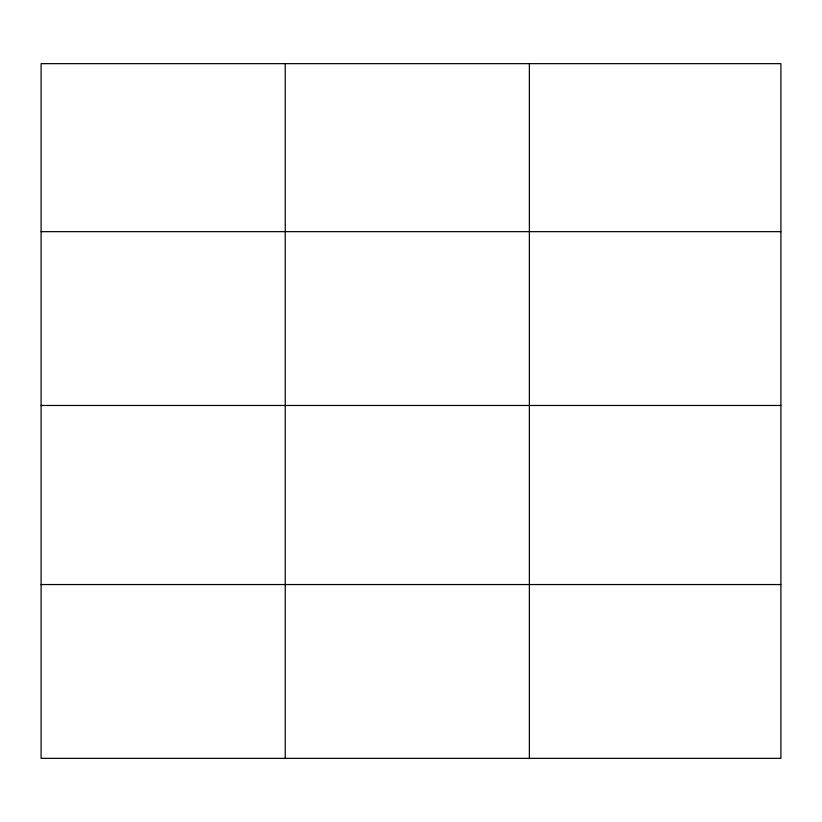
<?xml version="1.0" encoding="UTF-8"?>
<svg xmlns="http://www.w3.org/2000/svg" width="822" height="822" viewBox="0 0 822 822"><rect width="100%" height="100%" fill="white"/><g stroke="black" fill="none" stroke-linecap="round" stroke-linejoin="round"><path stroke-width="1.23" d="M780.9 405.472L780.9 63.654L41.1 63.654L41.1 758.346L780.9 758.346L780.9 405.472L41.1 405.472M41.1 231.66L780.9 231.66M41.1 584.545L780.9 584.545M529.368 63.654L529.368 758.346M285.234 63.654L285.234 758.346"/></g></svg>
